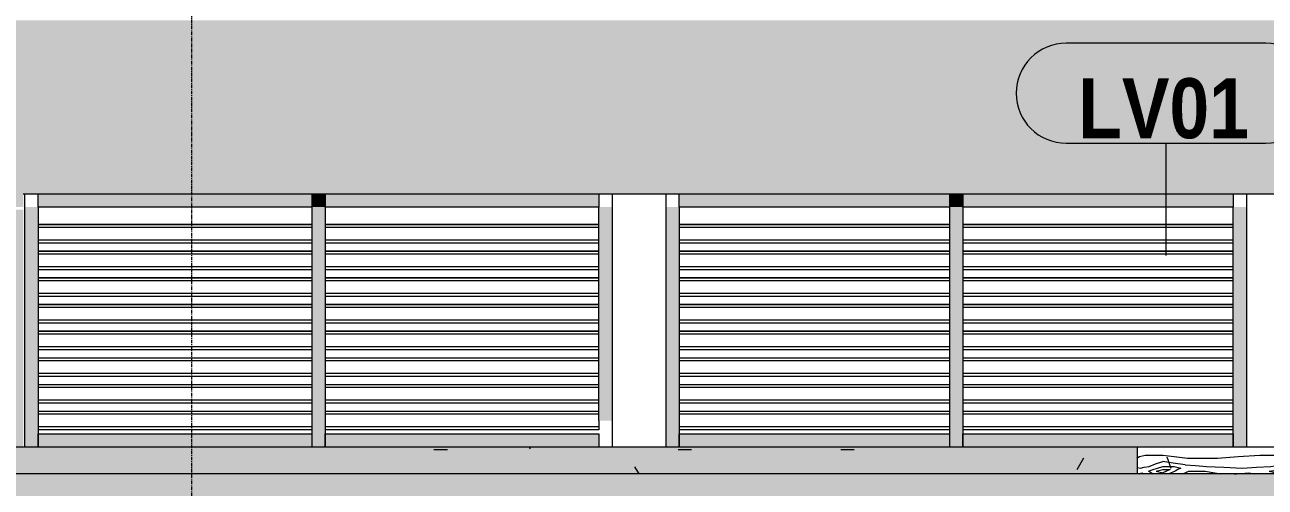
# Model space of a CAD drawing. Header units: millimetres. Extents: x 9199 to 175431, y -4466 to 35300.
# Drawn here: x 135976 to 140621, y 450 to 2183 of the extents above; entities that cross this region are included whole.
import ezdxf

# ---------------------------------------------------------------- set-up
doc = ezdxf.new("R2010")
doc.units = ezdxf.units.MM
doc.linetypes.add('Grid Line', pattern=[22.225, 12.7, -3.175, 3.175, -3.175])
for name, color, linetype, lineweight in [('0-2', 250, 'Continuous', 5), ('A-DETL-GENF-2', 9, 'Continuous', 9), ('A-DETL-THIN', 151, 'Continuous', 9), ('A-GLAZ-CWMG', 51, 'Continuous', 9), ('A-WALL', 113, 'Continuous', 9), ('A-WALL-IDEN', 211, 'Continuous', 9), ('A-WALL-PATT', 111, 'Continuous', 9), ('A-WALL-PATT-2', 111, 'Continuous', 5), ('S-COLS', 52, 'Continuous', 9), ('S-COLS-1', 7, 'Continuous', 9), ('S-GRID-1', 1, 'Grid Line', 9)]:
    doc.layers.add(name, color=color, linetype=linetype, lineweight=lineweight)
doc.styles.add('Arial_B', font='arialbd.ttf', dxfattribs={"width": 0.85, "height": 225})

# ---------------------------------------------------------------- blocks, each defined once
blk = doc.blocks.new('NCV_TKTC_KET CAU_rvt-2-TKCS_MẶT ĐỨNG HƯỚNG TÂY')
at = {"layer": 'S-COLS-1'}
for p, q in [((-45161.9, 600), (-45161.9, 1550)), ((-40586.9, 1550), (-40586.9, 600))]:
    blk.add_line(p, q, dxfattribs=at)
blk = doc.blocks.new('Rectangular Mullion - 50 x 100mm-3797135-TKCS_MẶT ĐỨNG HƯỚNG TÂY')
at = {"layer": 'A-GLAZ-CWMG'}
blk.add_hatch(color=256, dxfattribs=at).paths.add_polyline_path([(-45111.9, 1500), (-44086.9, 1500), (-44086.9, 1550), (-45111.9, 1550)])
for p, q in [((-45111.9, 1500), (-45111.9, 1550)), ((-44086.9, 1550), (-44086.9, 1500)), ((-44086.9, 1500), (-45111.9, 1500))]:
    blk.add_line(p, q, dxfattribs=at)
blk = doc.blocks.new('Rectangular Mullion - 50 x 100mm-3797114-TKCS_MẶT ĐỨNG HƯỚNG TÂY')
at = {"layer": 'A-GLAZ-CWMG'}
blk.add_hatch(color=256, dxfattribs=at).paths.add_polyline_path([(-40636.9, 1500), (-40636.9, 1550), (-41649.4, 1550), (-41649.4, 1500)])
for p, q in [((-41649.4, 1500), (-41649.4, 1550)), ((-40636.9, 1550), (-40636.9, 1500)), ((-40636.9, 1500), (-41649.4, 1500))]:
    blk.add_line(p, q, dxfattribs=at)
blk = doc.blocks.new('Rectangular Mullion - 50 x 100mm-3797115-TKCS_MẶT ĐỨNG HƯỚNG TÂY')
at = {"layer": 'A-GLAZ-CWMG'}
blk.add_hatch(color=256, dxfattribs=at).paths.add_polyline_path([(-40941.2, 600), (-40636.9, 600), (-40636.9, 650), (-41649.4, 650), (-41649.4, 600), (-40971.6, 600)])
for p, q in [((-41649.4, 600), (-41649.4, 650)), ((-41649.4, 650), (-40636.9, 650)), ((-40636.9, 650), (-40636.9, 600))]:
    blk.add_line(p, q, dxfattribs=at)
blk = doc.blocks.new('Rectangular Mullion - 50 x 100mm-3797136-TKCS_MẶT ĐỨNG HƯỚNG TÂY')
at = {"layer": 'A-GLAZ-CWMG'}
blk.add_hatch(color=256, dxfattribs=at).paths.add_polyline_path([(-44781.9, 600), (-44086.9, 600), (-44086.9, 650), (-45111.9, 650), (-45111.9, 600)])
for p, q in [((-45111.9, 600), (-45111.9, 650)), ((-45111.9, 650), (-44086.9, 650)), ((-44086.9, 650), (-44086.9, 600))]:
    blk.add_line(p, q, dxfattribs=at)
blk = doc.blocks.new('Rectangular Mullion - 50 x 100mm-V168-TKCS_MẶT ĐỨNG HƯỚNG TÂY')
at = {"layer": 'A-GLAZ-CWMG'}
blk.add_hatch(color=256, dxfattribs=at).paths.add_polyline_path([(-21335.3, 600), (-21335.3, 700), (-21385.3, 700), (-21385.3, 600)])
blk.add_line((-21335.3, 700), (-21335.3, 600), dxfattribs=at)
blk = doc.blocks.new('Rectangular Mullion - 50 x 100mm-V169-TKCS_MẶT ĐỨNG HƯỚNG TÂY')
at = {"layer": 'A-GLAZ-CWMG'}
blk.add_hatch(color=256, dxfattribs=at).paths.add_polyline_path([(-21335.3, 700), (-21335.3, 800), (-21385.3, 800), (-21385.3, 700)])
blk.add_line((-21335.3, 800), (-21335.3, 700), dxfattribs=at)
blk = doc.blocks.new('Rectangular Mullion - 50 x 100mm-2333211-TKCS_MẶT ĐỨNG HƯỚNG TÂY')
at = {"layer": 'A-GLAZ-CWMG'}
blk.add_hatch(color=256, dxfattribs=at).paths.add_polyline_path([(-40586.9, 600), (-40586.9, 700), (-40636.9, 700), (-40636.9, 600)])
blk.add_line((-40636.9, 600), (-40636.9, 700), dxfattribs=at)
blk = doc.blocks.new('Rectangular Mullion - 50 x 100mm-2333212-TKCS_MẶT ĐỨNG HƯỚNG TÂY')
at = {"layer": 'A-GLAZ-CWMG'}
blk.add_hatch(color=256, dxfattribs=at).paths.add_polyline_path([(-17604.9, 700), (-17586.9, 700), (-17586.9, 800), (-17636.9, 800), (-17636.9, 700)])
blk.add_line((-17636.9, 700), (-17636.9, 800), dxfattribs=at)
blk = doc.blocks.new('Rectangular Mullion - MULLION LA SACH-3797116-TKCS_MẶT ĐỨNG HƯỚNG TÂY')
at = {"layer": 'A-GLAZ-CWMG'}
for p, q in [((-40636.9, 734.3), (-41649.4, 734.3)), ((-40636.9, 733.3), (-41649.4, 733.3)), ((-40636.9, 733.2), (-41649.4, 733.2)), ((-40636.9, 723.5), (-41649.4, 723.5)), ((-40636.9, 676.5), (-41649.4, 676.5)), ((-40636.9, 665), (-41649.4, 665)), ((-40636.9, 664.8), (-41649.4, 664.8))]:
    blk.add_line(p, q, dxfattribs=at)
blk = doc.blocks.new('Rectangular Mullion - MULLION LA SACH-3797137-TKCS_MẶT ĐỨNG HƯỚNG TÂY')
at = {"layer": 'A-GLAZ-CWMG'}
for p, q in [((-44086.9, 734.3), (-45111.9, 734.3)), ((-44086.9, 733.3), (-45111.9, 733.3)), ((-44086.9, 733.2), (-45111.9, 733.2)), ((-44086.9, 723.5), (-45111.9, 723.5)), ((-44086.9, 676.5), (-45111.9, 676.5)), ((-44086.9, 665), (-45111.9, 665)), ((-44086.9, 664.8), (-45111.9, 664.8))]:
    blk.add_line(p, q, dxfattribs=at)
blk = doc.blocks.new('Rectangular Mullion - 50 x 100mm-V171-TKCS_MẶT ĐỨNG HƯỚNG TÂY')
at = {"layer": 'A-GLAZ-CWMG'}
blk.add_hatch(color=256, dxfattribs=at).paths.add_polyline_path([(-18511.5, 600), (-18511.5, 700), (-18561.5, 700), (-18561.5, 600)])
for p, q in [((-18561.5, 700), (-18561.5, 600)), ((-18511.5, 700), (-18511.5, 600))]:
    blk.add_line(p, q, dxfattribs=at)
blk = doc.blocks.new('Rectangular Mullion - 50 x 100mm-2333205-TKCS_MẶT ĐỨNG HƯỚNG TÂY')
at = {"layer": 'A-GLAZ-CWMG'}
blk.add_hatch(color=256, dxfattribs=at).paths.add_polyline_path([(-13113.2, 2100), (-13113.2, 2200), (-13163.2, 2200), (-13163.2, 2100)])
for p, q in [((-13163.2, 2200), (-13163.2, 2100)), ((-13113.2, 2200), (-13113.2, 2100))]:
    blk.add_line(p, q, dxfattribs=at)
blk = doc.blocks.new('Rectangular Mullion - 50 x 100mm-3082126-TKCS_MẶT ĐỨNG HƯỚNG TÂY')
at = {"layer": 'A-GLAZ-CWMG'}
blk.add_hatch(color=256, dxfattribs=at).paths.add_polyline_path([(-20460.7, 1500), (-20410.7, 1500), (-20410.7, 1550), (-20460.7, 1550)])
for p, q in [((-20460.7, 1550), (-20460.7, 1500)), ((-20410.7, 1550), (-20410.7, 1500))]:
    blk.add_line(p, q, dxfattribs=at)
blk = doc.blocks.new('FP_197-TKCS_MẶT ĐỨNG HƯỚNG TÂY')
at = {"layer": 'A-WALL'}
blk.add_line((-40996.3, 600), (-40996.3, 500), dxfattribs=at)
at = {"layer": 'A-WALL-PATT'}
for p, q in [((-40997.5, 558.5), (-40988, 564.6)), ((-40988, 564.6), (-40966.7, 570.7)), ((-40966.7, 570.7), (-40938.1, 570.7)), ((-40938.1, 570.7), (-40900.9, 570.7)), ((-40900.9, 570.7), (-40857.6, 564.6)), ((-40879.6, 548.7), (-40884.5, 563.2)), ((-40857.6, 564.6), (-40807.6, 558.5)), ((-40807.6, 558.5), (-40753.9, 558.5)), ((-40753.9, 558.5), (-40695.4, 558.5)), ((-40695.4, 558.5), (-40618.8, 564.6)), ((-40618.8, 564.6), (-40537.6, 570.7)), ((-40537.6, 570.7), (-40462.6, 570.7)), ((-40462.6, 570.7), (-40386.3, 570.7)), ((-40994.7, 524.5), (-40984.4, 521.9)), ((-40984.4, 521.9), (-40970.5, 525)), ((-40970.5, 525), (-40951.8, 528)), ((-40954.1, 509.7), (-40936.8, 515.8)), ((-40951.8, 528), (-40928.5, 537.2)), ((-40936.8, 515.8), (-40919.8, 521.9)), ((-40928.5, 537.2), (-40900.9, 546.3)), ((-40925.7, 509.7), (-40900.9, 515.8)), ((-40919.8, 521.9), (-40900.9, 528)), ((-40861.5, 540.2), (-40900.9, 546.3)), ((-40900.9, 528), (-40857.6, 528)), ((-40900.9, 515.8), (-40872.8, 515.8)), ((-40872.8, 515.8), (-40887.3, 509.7)), ((-40874.6, 534.2), (-40879.6, 548.7)), ((-40869.5, 519.7), (-40874.6, 534.2)), ((-40816.3, 534.1), (-40861.5, 540.2)), ((-40857.6, 528), (-40833.4, 521.9)), ((-40843.7, 515.8), (-40853.7, 509.7)), ((-40833.4, 521.9), (-40843.7, 515.8)), ((-40816.3, 534.1), (-40777.9, 531.1)), ((-40777.9, 531.1), (-40736.6, 528)), ((-40736.6, 528), (-40671.4, 525)), ((-40671.4, 525), (-40601.7, 521.9)), ((-40601.7, 521.9), (-40549.4, 525)), ((-40549.4, 525), (-40495.8, 528)), ((-40501.8, 509.7), (-40459.5, 515.8)), ((-40495.8, 528), (-40441.3, 537.2)), ((-40459.5, 515.8), (-40423, 521.9)), ((-40441.3, 537.2), (-40386.3, 546.3)), ((-40435.2, 509.7), (-40386.3, 515.8)), ((-40423, 521.9), (-40386.3, 528)), ((-40989.1, 500.6), (-40978.8, 503.6)), ((-40978.8, 503.6), (-40972.2, 500)), ((-40954.1, 509.7), (-40943.3, 503.6)), ((-40943.3, 503.6), (-40936.2, 500)), ((-40925.7, 509.7), (-40900.9, 503.6)), ((-40887.3, 509.7), (-40900.9, 503.6)), ((-40853.7, 509.7), (-40878.3, 500.6)), ((-40827.4, 500), (-40823.5, 501.6)), ((-40823.5, 501.6), (-40803.1, 509.7)), ((-40803.1, 509.7), (-40741.6, 509.7)), ((-40741.6, 509.7), (-40705.9, 503.6)), ((-40705.9, 503.6), (-40683.7, 500)), ((-40632.9, 500), (-40624.4, 500.6)), ((-40624.4, 500.6), (-40578.7, 503.6)), ((-40578.6, 503.6), (-40555.9, 500)), ((-40501.8, 509.7), (-40474.7, 503.6)), ((-40474.7, 503.6), (-40458.4, 500)), ((-40435.2, 509.7), (-40386.3, 503.6))]:
    blk.add_line(p, q, dxfattribs=at)
blk = doc.blocks.new('Rectangular Mullion - MULLION LA SACH-V237-TKCS_MẶT ĐỨNG HƯỚNG TÂY')
at = {"layer": 'A-GLAZ-CWMG'}
for p, q in [((-43011.9, 734.3), (-44036.9, 734.3)), ((-43011.9, 733.3), (-44036.9, 733.3)), ((-43011.9, 733.2), (-44036.9, 733.2)), ((-43011.9, 723.5), (-44036.9, 723.5)), ((-43011.9, 700), (-43011.9, 676.5)), ((-43011.9, 676.5), (-44036.9, 676.5)), ((-43011.9, 665), (-44036.9, 665)), ((-43011.9, 664.8), (-44036.9, 664.8)), ((-43011.9, 676.5), (-43011.9, 665)), ((-43011.9, 665), (-43011.9, 664.8))]:
    blk.add_line(p, q, dxfattribs=at)
blk = doc.blocks.new('CTL_WALL TAG NO MARK - 10-2062273-TKCS_MẶT ĐỨNG HƯỚNG TÂY')
at = {"layer": 'A-WALL-IDEN'}
for p, q in [((-15159.4, 30418.1), (-15907, 30418.1)), ((-15907, 30043.1), (-15159.4, 30043.1))]:
    blk.add_line(p, q, dxfattribs=at)
for centre, start, end in [((-15907, 30230.6), 90, 270), ((-15159.4, 30230.6), 270, 90)]:
    blk.add_arc(centre, 187.5, start, end, dxfattribs=at)

msp = doc.modelspace()

# ---------------------------------------------------------------- hatches: boundary and pattern name
at = {"layer": 'A-DETL-GENF-2'}
h = msp.add_hatch(dxfattribs=at)
h.set_pattern_fill('FP_33', color=256, style=0, pattern_type=2)
h.set_pattern_definition([(0, (129582.6, 1200), (725.805, 725.805), [725.805, -725.805]), (0, (129582.6, 1472.2), (725.805, 725.805), [725.805, -725.805]), (0, (129582.6, 1744.35), (725.805, 725.805), [725.805, -725.805]), (90, (129673.3, 1835.1), (-725.805, 725.805), [725.805, -725.805]), (90, (129945.5, 1835.1), (-725.805, 725.805), [725.805, -725.805]), (90, (130217.7, 1835.1), (-725.805, 725.805), [725.805, -725.805])])
h.paths.add_polyline_path([(100378.3, -955.5), (168101.5, -955.5), (168101.5, 500), (100378.3, 500), (100378.3, -407.6)])
at = {"layer": 'A-WALL-PATT'}
h = msp.add_hatch(dxfattribs=at)
h.set_pattern_fill('FP_27', color=256, style=0, pattern_type=2)
h.set_pattern_definition([(0, (129582.6, 1200), (1219.2, 304.8), [50.29, -864.11, 50.29, -864.11, -4876.8]), (0, (129582.6, 1200), (1219.2, 304.8), [-1828.8, 50.292, -1778.508, 50.292, -864.108, -2133.6]), (0, (129582.6, 1200), (1219.2, 304.8), [-4572, 50.29, -559.31, 50.29, -1473.71]), (120, (130039.8, 1352.4), (-873.5645, 903.458), [50.29, -864.11, 50.29, -5740.91]), (120, (130039.8, 1352.4), (-873.5645, 903.458), [-964.69, -864.11, 50.29, -1778.51, -3048]), (120, (130039.8, 1352.4), (-873.5645, 903.458), [-3657.6, 50.29, -864.11, 50.29, -2083.31]), (120, (130039.8, 1352.4), (-873.5645, 903.458), [-4622.29, -559.31, 50.29, -1473.71]), (240, (130192.2, 1962), (-345.6355, -1208.258), [50.29, -864.11, 50.29, -5740.91]), (240, (130192.2, 1962), (-345.6355, -1208.258), [-964.69, -864.11, 50.29, -1778.51, -3048]), (240, (130192.2, 1962), (-345.6355, -1208.258), [-3657.6, 50.29, -864.11, 50.29, -2083.31]), (240, (130192.2, 1962), (-345.6355, -1208.258), [-4622.29, -559.31, 50.29, -1473.71])])
h.paths.add_polyline_path([(130007.2, 500), (140141.8, 500), (140141.8, 600), (119661.8, 600), (119661.8, 500), (128949, 500)])
h = msp.add_hatch(dxfattribs=at)
h.set_pattern_fill('FP_29', color=256, style=0, pattern_type=2)
h.set_pattern_definition([(349.695, (140390.804, 869.39), (3657.59817, -609.61005), [68.155, -6747.38]), (0, (140457.86, 857.2), (609.6, 609.6), [67.056, -542.544]), (18.435, (140524.92, 857.2), (1219.1992, 609.6016), [57.832, -1869.893]), (172.875, (140579.78, 875.49), (4267.1994, -609.59911), [49.148, -4865.604]), (174.806, (140531.01, 881.584), (6096.00395, -609.55472), [67.333, -6665.92]), (194.036, (140463.96, 887.68), (-1828.8022, -609.5924), [75.403, -2438.042]), (9.462, (140439.57, 869.39), (3048.00504, 609.5835), [37.081, -3670.971]), (353.66, (140476.15, 875.49), (-4876.8008, 609.58348), [55.202, -5464.96]), (185.711, (140531.01, 869.39), (-5486.39511, -609.63944), [61.264, -6065.139]), (168.69, (140470.05, 863.3), (2438.4, -609.6026), [31.084, -3077.279]), (354.806, (140335.94, 863.296), (-6096.00395, 609.55472), [67.333, -6665.92]), (348.69, (140403, 857.2), (-2438.4, 609.6026), [62.167, -3046.194]), (0, (140463.96, 845), (609.6, 609.6), [73.152, -536.448]), (20.556, (140537.11, 845.01), (3048.0001, 1219.19697), [52.084, -5156.34]), (3.814, (140585.876, 863.296), (8534.401155, 609.58889), [91.643, -9072.654]), (354.806, (140677.316, 869.39), (-6096.00395, 609.55472), [67.333, -6665.92]), (0, (140744.4, 863.3), (609.6, 609.6), [67.056, -542.544]), (5.194, (140201.83, 863.296), (6096.00395, 609.55472), [67.333, -6665.92]), (354.806, (140268.884, 869.39), (-6096.00395, 609.55472), [67.333, -6665.92]), (0, (140201.8, 875.5), (609.6, 609.6), [36.576, -573.024]), (5.194, (140238.404, 875.49), (6096.00395, 609.55472), [67.333, -6665.92]), (0, (140305.46, 881.6), (609.6, 609.6), [60.96, -548.64]), (10.305, (140366.42, 881.584), (-3657.59817, -609.61005), [68.155, -6747.38]), (5.194, (140433.476, 893.776), (6096.00395, 609.55472), [67.333, -6665.92]), (354.806, (140500.53, 899.87), (-6096.00395, 609.55472), [67.333, -6665.92]), (354.806, (140567.59, 893.776), (-6096.00395, 609.55472), [67.333, -6665.92]), (351.87, (140634.644, 887.68), (-3657.60043, 609.5929), [86.21, -4224.312]), (0, (140720, 875.5), (609.6, 609.6), [91.44, -518.16]), (347.471, (140695.604, 509.73), (3047.99888, -609.61085), [56.202, -5564.033]), (354.289, (140750.47, 497.536), (-5486.39511, 609.63944), [61.264, -6065.139]), (8.13, (140695.604, 509.73), (3657.60043, 609.5929), [43.105, -4267.418]), (9.462, (140738.28, 515.82), (3048.00504, 609.5835), [74.161, -3633.892]), (0, (140201.8, 528), (609.6, 609.6), [73.152, -536.448]), (350.538, (140274.98, 528.02), (-3048.00504, 609.5835), [37.081, -3670.971]), (201.801, (140311.56, 521.92), (1828.80447, 609.58684), [32.828, -3249.968]), (192.995, (140281.076, 509.73), (5486.39314, 1219.23746), [81.331, -8051.747]), (352.875, (140762.66, 509.73), (-4267.1994, 609.59911), [49.148, -4865.604]), (7.125, (140762.66, 509.73), (4267.1994, 609.59911), [49.148, -4865.604]), (0, (140201.8, 515.8), (609.6, 609.6), [48.768, -560.832]), (194.036, (140250.6, 515.82), (-1828.8022, -609.5924), [50.269, -2463.177]), (356.633, (140335.94, 534.112), (-9753.59439, 609.691875), [103.811, -10277.302]), (357.709, (140439.572, 528.016), (-14630.396648, 609.69909), [152.522, -15099.665]), (3.18, (140591.972, 521.92), (10363.19831, 609.63121), [109.897, -10879.823]), (9.462, (140701.7, 528.02), (3048.00504, 609.5835), [111.242, -3596.81]), (10.305, (140201.83, 473.15), (-3657.59817, -609.61005), [68.155, -6747.38]), (15.945, (140268.884, 485.34), (-2438.40422, -609.58315), [88.759, -4349.196]), (0, (140354.2, 509.7), (609.6, 609.6), [79.248, -530.352]), (351.87, (140433.48, 509.73), (-3657.60043, 609.5929), [86.21, -4224.312]), (3.576, (140518.82, 497.536), (9144.002965, 609.546796), [97.726, -9674.906]), (351.254, (140616.356, 503.63), (4267.20096, -609.58783), [80.18, -7937.856]), (345.964, (140695.6, 491.44), (-1828.8022, 609.5924), [75.403, -2438.042]), (0, (140768.76, 473.15), (609.6, 609.6), [42.672, -566.928]), (174.806, (140335.94, 534.11), (6096.00395, -609.55472), [134.665, -6598.587]), (355.236, (140201.83, 570.69), (-6705.59647, 609.64143), [146.811, -7193.745]), (0, (140348.13, 558.5), (609.6, 609.6), [140.208, -469.392]), (4.086, (140488.34, 558.496), (7924.79503, 609.65274), [171.123, -8385.02]), (0, (140659, 570.7), (609.6, 609.6), [152.4, -457.2]), (7.125, (140201.83, 442.67), (4267.1994, 609.59911), [147.443, -4767.311]), (6.34, (140348.13, 460.96), (4876.8008, 609.58348), [110.403, -5409.758]), (357.51, (140457.86, 473.152), (-13411.196973, 609.70439), [140.34, -13893.706]), (353.48, (140598.068, 467.056), (-15849.59217, 1828.855172), [214.749, -21260.135]), (3.013, (140201.83, 838.912), (10972.79715, 609.6408), [115.984, -11482.446]), (351.87, (140317.65, 845.01), (-3657.60043, 609.5929), [129.316, -4181.208]), (357.614, (140445.668, 826.72), (-14020.799432, 609.613717), [146.431, -14496.664]), (10.62, (140591.972, 820.624), (-6705.592456, -1219.239726), [99.236, -9824.334]), (0, (140689.5, 838.9), (609.6, 609.6), [121.92, -487.68]), (356.82, (140201.83, 912.064), (-10363.19831, 609.63121), [109.897, -10879.823]), (6.009, (140311.556, 905.968), (-6095.99899, -609.599175), [116.464, -11529.929]), (6.71, (140427.38, 918.16), (-5486.397345, -609.61573), [104.346, -10330.325]), (354.289, (140531.01, 930.35), (-5486.39511, 609.63944), [122.528, -6003.877]), (347.905, (140652.932, 918.16), (-5486.39487, 1219.22295), [87.281, -8640.862]), (9.462, (140738.28, 899.87), (3048.00504, 609.5835), [74.161, -3633.892]), (3.814, (140201.83, 796.24), (8534.401155, 609.58889), [91.643, -9072.654]), (347.196, (140293.268, 802.336), (-7924.80896, 1828.76326), [137.532, -13615.67]), (0, (140427.4, 771.86), (609.6, 609.6), [152.4, -457.2]), (5.44, (140579.78, 771.856), (-6705.60249, -609.560852), [128.595, -12730.932]), (6.71, (140707.796, 784.048), (-5486.397345, -609.61573), [104.346, -10330.325]), (0, (140201.8, 954.74), (609.6, 609.6), [103.632, -505.968]), (8.13, (140305.46, 954.74), (3657.60043, 609.5929), [172.421, -4138.102]), (357.614, (140476.148, 979.12), (-14020.799432, 609.613717), [146.431, -14496.664]), (354.472, (140622.452, 973.024), (12801.591011, -1219.302898), [189.859, -18796.025]), (6.843, (140201.828, 400), (-10363.195037, -1219.241277), [153.494, -15195.842]), (0, (140354.2, 418.3), (609.6, 609.6), [170.688, -438.912]), (356.348, (140524.916, 418.288), (-18897.604963, 1219.1266646), [287.095, -28422.422]), (0, (140201.8, 613.36), (609.6, 609.6), [146.304, -463.296]), (4.764, (140348.13, 613.36), (6705.59647, 609.64143), [146.811, -7193.745]), (358.152, (140494.436, 625.552), (-18287.996238, 609.724117), [189.074, -18718.355]), (357.274, (140683.412, 619.456), (-12192.004244, 609.534153), [128.161, -12687.945]), (354.806, (140201.83, 710.896), (-6096.00395, 609.55472), [134.665, -6598.587]), (0, (140335.94, 698.7), (609.6, 609.6), [195.072, -414.528]), (1.909, (140531.012, 698.704), (17678.401049, 609.553228), [182.982, -18115.176]), (3.576, (140713.892, 704.8), (9144.002965, 609.546796), [97.726, -9674.906])])
h.paths.add_polyline_path([(130007.2, 500), (140141.8, 500), (140141.8, 600), (119661.8, 600), (119661.8, 500), (128949, 500)])
at = {"layer": 'A-WALL-PATT-2'}
h = msp.add_hatch(color=256, dxfattribs=at)
h.paths.add_polyline_path([(135970.2, 600), (135970.2, 1490), (135623.6, 1490), (135623.6, 600)])
h.paths.add_polyline_path([(135970.2, 1500), (135970.2, 1550), (140689.7, 1550), (140689.7, 2200), (132490.2, 2199.1), (132490.2, 1550), (135623.6, 1550), (135623.6, 1500)])

# ---------------------------------------------------------------- linework, layer by layer
at = {"layer": 'A-DETL-THIN'}
msp.add_line((168101.5, 500), (100378.3, 500), dxfattribs=at)
at = {"layer": 'A-WALL'}
for p, q in [((135970.2, 1550), (140689.7, 1550)), ((140751.8, 600), (101791.2, 600))]:
    msp.add_line(p, q, dxfattribs=at)
at = {"layer": 'A-WALL-IDEN'}
msp.add_line((140249.9, 1318.6), (140249.9, 1739.4), dxfattribs=at)
at = {"layer": 'S-COLS'}
for p, q in [((138176.2, 1550), (138176.2, 600)), ((138376.2, 1550), (138376.2, 600))]:
    msp.add_line(p, q, dxfattribs=at)
at = {"layer": 'S-GRID-1'}
for p, q in [((136601.2, 634.2), (136601.2, 30542.5)), ((136601.2, -3115.8), (136601.2, 634.2))]:
    msp.add_line(p, q, dxfattribs=at)

# ---------------------------------------------------------------- block references
at = {"layer": '0-2'}
msp.add_blockref('NCV_TKTC_KET CAU_rvt-2-TKCS_MẶT ĐỨNG HƯỚNG TÂY', (181138.2, 0), dxfattribs=at)
at = {"layer": 'A-GLAZ-CWMG'}
for name, p in [('Rectangular Mullion - 50 x 100mm-3797135-TKCS_MẶT ĐỨNG HƯỚNG TÂY', (181138.2, 0)), ('Rectangular Mullion - 50 x 100mm-3082126-TKCS_MẶT ĐỨNG HƯỚNG TÂY', (157511.9, 0)), ('Rectangular Mullion - 50 x 100mm-3797135-TKCS_MẶT ĐỨNG HƯỚNG TÂY', (182213.2, 0)), ('Rectangular Mullion - 50 x 100mm-3797114-TKCS_MẶT ĐỨNG HƯỚNG TÂY', (180075.7, 0)), ('Rectangular Mullion - 50 x 100mm-3082126-TKCS_MẶT ĐỨNG HƯỚNG TÂY', (159899.4, 0)), ('Rectangular Mullion - 50 x 100mm-3797114-TKCS_MẶT ĐỨNG HƯỚNG TÂY', (181138.2, 0)), ('Rectangular Mullion - 50 x 100mm-V169-TKCS_MẶT ĐỨNG HƯỚNG TÂY', (157361.5, 700)), ('Rectangular Mullion - 50 x 100mm-2333205-TKCS_MẶT ĐỨNG HƯỚNG TÂY', (150214.5, -700)), ('Rectangular Mullion - 50 x 100mm-2333212-TKCS_MẶT ĐỨNG HƯỚNG TÂY', (155763.2, 700)), ('Rectangular Mullion - 50 x 100mm-V169-TKCS_MẶT ĐỨNG HƯỚNG TÂY', (159761.5, 700)), ('Rectangular Mullion - 50 x 100mm-2333205-TKCS_MẶT ĐỨNG HƯỚNG TÂY', (152602, -700)), ('Rectangular Mullion - 50 x 100mm-2333212-TKCS_MẶT ĐỨNG HƯỚNG TÂY', (158138.2, 700)), ('Rectangular Mullion - 50 x 100mm-V169-TKCS_MẶT ĐỨNG HƯỚNG TÂY', (157361.5, 600)), ('Rectangular Mullion - MULLION LA SACH-3797137-TKCS_MẶT ĐỨNG HƯỚNG TÂY', (181138.2, 700)), ('Rectangular Mullion - 50 x 100mm-2333205-TKCS_MẶT ĐỨNG HƯỚNG TÂY', (150214.5, -800)), ('Rectangular Mullion - MULLION LA SACH-3797137-TKCS_MẶT ĐỨNG HƯỚNG TÂY', (182213.2, 700)), ('Rectangular Mullion - 50 x 100mm-2333212-TKCS_MẶT ĐỨNG HƯỚNG TÂY', (155763.2, 600)), ('Rectangular Mullion - 50 x 100mm-V169-TKCS_MẶT ĐỨNG HƯỚNG TÂY', (159761.5, 600)), ('Rectangular Mullion - MULLION LA SACH-3797116-TKCS_MẶT ĐỨNG HƯỚNG TÂY', (180075.7, 700)), ('Rectangular Mullion - 50 x 100mm-2333205-TKCS_MẶT ĐỨNG HƯỚNG TÂY', (152602, -800)), ('Rectangular Mullion - MULLION LA SACH-3797116-TKCS_MẶT ĐỨNG HƯỚNG TÂY', (181138.2, 700)), ('Rectangular Mullion - 50 x 100mm-2333212-TKCS_MẶT ĐỨNG HƯỚNG TÂY', (158138.2, 600)), ('Rectangular Mullion - MULLION LA SACH-3797137-TKCS_MẶT ĐỨNG HƯỚNG TÂY', (181138.2, 600)), ('Rectangular Mullion - MULLION LA SACH-3797137-TKCS_MẶT ĐỨNG HƯỚNG TÂY', (182213.2, 600)), ('Rectangular Mullion - MULLION LA SACH-3797116-TKCS_MẶT ĐỨNG HƯỚNG TÂY', (180075.7, 600)), ('Rectangular Mullion - MULLION LA SACH-3797116-TKCS_MẶT ĐỨNG HƯỚNG TÂY', (181138.2, 600)), ('Rectangular Mullion - 50 x 100mm-V169-TKCS_MẶT ĐỨNG HƯỚNG TÂY', (157361.5, 500)), ('Rectangular Mullion - 50 x 100mm-2333205-TKCS_MẶT ĐỨNG HƯỚNG TÂY', (150214.5, -900)), ('Rectangular Mullion - 50 x 100mm-2333212-TKCS_MẶT ĐỨNG HƯỚNG TÂY', (155763.2, 500)), ('Rectangular Mullion - 50 x 100mm-V169-TKCS_MẶT ĐỨNG HƯỚNG TÂY', (159761.5, 500)), ('Rectangular Mullion - 50 x 100mm-2333205-TKCS_MẶT ĐỨNG HƯỚNG TÂY', (152602, -900)), ('Rectangular Mullion - 50 x 100mm-2333212-TKCS_MẶT ĐỨNG HƯỚNG TÂY', (158138.2, 500)), ('Rectangular Mullion - MULLION LA SACH-3797137-TKCS_MẶT ĐỨNG HƯỚNG TÂY', (181138.2, 500)), ('Rectangular Mullion - MULLION LA SACH-3797137-TKCS_MẶT ĐỨNG HƯỚNG TÂY', (182213.2, 500)), ('Rectangular Mullion - MULLION LA SACH-3797116-TKCS_MẶT ĐỨNG HƯỚNG TÂY', (180075.7, 500)), ('Rectangular Mullion - MULLION LA SACH-3797116-TKCS_MẶT ĐỨNG HƯỚNG TÂY', (181138.2, 500)), ('Rectangular Mullion - 50 x 100mm-V169-TKCS_MẶT ĐỨNG HƯỚNG TÂY', (157361.5, 400)), ('Rectangular Mullion - 50 x 100mm-2333205-TKCS_MẶT ĐỨNG HƯỚNG TÂY', (150214.5, -1000)), ('Rectangular Mullion - 50 x 100mm-2333212-TKCS_MẶT ĐỨNG HƯỚNG TÂY', (155763.2, 400)), ('Rectangular Mullion - 50 x 100mm-V169-TKCS_MẶT ĐỨNG HƯỚNG TÂY', (159761.5, 400)), ('Rectangular Mullion - 50 x 100mm-2333205-TKCS_MẶT ĐỨNG HƯỚNG TÂY', (152602, -1000)), ('Rectangular Mullion - 50 x 100mm-2333212-TKCS_MẶT ĐỨNG HƯỚNG TÂY', (158138.2, 400)), ('Rectangular Mullion - MULLION LA SACH-3797137-TKCS_MẶT ĐỨNG HƯỚNG TÂY', (181138.2, 400)), ('Rectangular Mullion - MULLION LA SACH-3797137-TKCS_MẶT ĐỨNG HƯỚNG TÂY', (182213.2, 400)), ('Rectangular Mullion - MULLION LA SACH-3797116-TKCS_MẶT ĐỨNG HƯỚNG TÂY', (180075.7, 400)), ('Rectangular Mullion - MULLION LA SACH-3797116-TKCS_MẶT ĐỨNG HƯỚNG TÂY', (181138.2, 400)), ('Rectangular Mullion - 50 x 100mm-V169-TKCS_MẶT ĐỨNG HƯỚNG TÂY', (157361.5, 300)), ('Rectangular Mullion - 50 x 100mm-2333205-TKCS_MẶT ĐỨNG HƯỚNG TÂY', (150214.5, -1100)), ('Rectangular Mullion - 50 x 100mm-2333212-TKCS_MẶT ĐỨNG HƯỚNG TÂY', (155763.2, 300)), ('Rectangular Mullion - 50 x 100mm-V169-TKCS_MẶT ĐỨNG HƯỚNG TÂY', (159761.5, 300)), ('Rectangular Mullion - 50 x 100mm-2333205-TKCS_MẶT ĐỨNG HƯỚNG TÂY', (152602, -1100)), ('Rectangular Mullion - 50 x 100mm-2333212-TKCS_MẶT ĐỨNG HƯỚNG TÂY', (158138.2, 300)), ('Rectangular Mullion - MULLION LA SACH-3797137-TKCS_MẶT ĐỨNG HƯỚNG TÂY', (181138.2, 300)), ('Rectangular Mullion - MULLION LA SACH-3797137-TKCS_MẶT ĐỨNG HƯỚNG TÂY', (182213.2, 300)), ('Rectangular Mullion - MULLION LA SACH-3797116-TKCS_MẶT ĐỨNG HƯỚNG TÂY', (180075.7, 300)), ('Rectangular Mullion - MULLION LA SACH-3797116-TKCS_MẶT ĐỨNG HƯỚNG TÂY', (181138.2, 300)), ('Rectangular Mullion - 50 x 100mm-V169-TKCS_MẶT ĐỨNG HƯỚNG TÂY', (157361.5, 200)), ('Rectangular Mullion - 50 x 100mm-2333205-TKCS_MẶT ĐỨNG HƯỚNG TÂY', (150214.5, -1200)), ('Rectangular Mullion - 50 x 100mm-2333212-TKCS_MẶT ĐỨNG HƯỚNG TÂY', (155763.2, 200)), ('Rectangular Mullion - 50 x 100mm-V169-TKCS_MẶT ĐỨNG HƯỚNG TÂY', (159761.5, 200)), ('Rectangular Mullion - 50 x 100mm-2333205-TKCS_MẶT ĐỨNG HƯỚNG TÂY', (152602, -1200)), ('Rectangular Mullion - 50 x 100mm-2333212-TKCS_MẶT ĐỨNG HƯỚNG TÂY', (158138.2, 200)), ('Rectangular Mullion - MULLION LA SACH-3797137-TKCS_MẶT ĐỨNG HƯỚNG TÂY', (181138.2, 200)), ('Rectangular Mullion - MULLION LA SACH-3797137-TKCS_MẶT ĐỨNG HƯỚNG TÂY', (182213.2, 200)), ('Rectangular Mullion - MULLION LA SACH-3797116-TKCS_MẶT ĐỨNG HƯỚNG TÂY', (180075.7, 200)), ('Rectangular Mullion - MULLION LA SACH-3797116-TKCS_MẶT ĐỨNG HƯỚNG TÂY', (181138.2, 200)), ('Rectangular Mullion - 50 x 100mm-V169-TKCS_MẶT ĐỨNG HƯỚNG TÂY', (157361.5, 100)), ('Rectangular Mullion - 50 x 100mm-2333205-TKCS_MẶT ĐỨNG HƯỚNG TÂY', (150214.5, -1300)), ('Rectangular Mullion - 50 x 100mm-2333212-TKCS_MẶT ĐỨNG HƯỚNG TÂY', (155763.2, 100)), ('Rectangular Mullion - 50 x 100mm-V169-TKCS_MẶT ĐỨNG HƯỚNG TÂY', (159761.5, 100)), ('Rectangular Mullion - 50 x 100mm-2333205-TKCS_MẶT ĐỨNG HƯỚNG TÂY', (152602, -1300)), ('Rectangular Mullion - 50 x 100mm-2333212-TKCS_MẶT ĐỨNG HƯỚNG TÂY', (158138.2, 100)), ('Rectangular Mullion - 50 x 100mm-V169-TKCS_MẶT ĐỨNG HƯỚNG TÂY', (157361.5, 0)), ('Rectangular Mullion - MULLION LA SACH-3797137-TKCS_MẶT ĐỨNG HƯỚNG TÂY', (181138.2, 100)), ('Rectangular Mullion - 50 x 100mm-2333205-TKCS_MẶT ĐỨNG HƯỚNG TÂY', (150214.5, -1400)), ('Rectangular Mullion - MULLION LA SACH-3797137-TKCS_MẶT ĐỨNG HƯỚNG TÂY', (182213.2, 100)), ('Rectangular Mullion - 50 x 100mm-2333212-TKCS_MẶT ĐỨNG HƯỚNG TÂY', (155763.2, 0)), ('Rectangular Mullion - 50 x 100mm-V169-TKCS_MẶT ĐỨNG HƯỚNG TÂY', (159761.5, 0)), ('Rectangular Mullion - MULLION LA SACH-3797116-TKCS_MẶT ĐỨNG HƯỚNG TÂY', (180075.7, 100)), ('Rectangular Mullion - 50 x 100mm-2333205-TKCS_MẶT ĐỨNG HƯỚNG TÂY', (152602, -1400)), ('Rectangular Mullion - MULLION LA SACH-3797116-TKCS_MẶT ĐỨNG HƯỚNG TÂY', (181138.2, 100)), ('Rectangular Mullion - 50 x 100mm-2333212-TKCS_MẶT ĐỨNG HƯỚNG TÂY', (158138.2, 0)), ('Rectangular Mullion - 50 x 100mm-V168-TKCS_MẶT ĐỨNG HƯỚNG TÂY', (157361.5, 0)), ('Rectangular Mullion - MULLION LA SACH-3797137-TKCS_MẶT ĐỨNG HƯỚNG TÂY', (181138.2, 0)), ('Rectangular Mullion - 50 x 100mm-V171-TKCS_MẶT ĐỨNG HƯỚNG TÂY', (155612.8, 0)), ('Rectangular Mullion - MULLION LA SACH-V237-TKCS_MẶT ĐỨNG HƯỚNG TÂY', (181138.2, 0)), ('Rectangular Mullion - 50 x 100mm-V168-TKCS_MẶT ĐỨNG HƯỚNG TÂY', (159761.5, 0)), ('Rectangular Mullion - MULLION LA SACH-3797116-TKCS_MẶT ĐỨNG HƯỚNG TÂY', (180075.7, 0)), ('Rectangular Mullion - 50 x 100mm-V171-TKCS_MẶT ĐỨNG HƯỚNG TÂY', (158000.3, 0)), ('Rectangular Mullion - MULLION LA SACH-3797116-TKCS_MẶT ĐỨNG HƯỚNG TÂY', (181138.2, 0)), ('Rectangular Mullion - 50 x 100mm-2333211-TKCS_MẶT ĐỨNG HƯỚNG TÂY', (181138.2, 0)), ('Rectangular Mullion - 50 x 100mm-3797136-TKCS_MẶT ĐỨNG HƯỚNG TÂY', (181138.2, 0)), ('Rectangular Mullion - 50 x 100mm-3797136-TKCS_MẶT ĐỨNG HƯỚNG TÂY', (182213.2, 0)), ('Rectangular Mullion - 50 x 100mm-3797115-TKCS_MẶT ĐỨNG HƯỚNG TÂY', (180075.7, 0)), ('Rectangular Mullion - 50 x 100mm-3797115-TKCS_MẶT ĐỨNG HƯỚNG TÂY', (181138.2, 0))]:
    msp.add_blockref(name, p, dxfattribs=at)
at = {"layer": 'A-WALL'}
msp.add_blockref('FP_197-TKCS_MẶT ĐỨNG HƯỚNG TÂY', (181138.2, 0), dxfattribs=at)
at = {"layer": 'A-WALL-IDEN'}
msp.add_blockref('CTL_WALL TAG NO MARK - 10-2062273-TKCS_MẶT ĐỨNG HƯỚNG TÂY', (155783.1, -28303.7), dxfattribs=at)

# ---------------------------------------------------------------- texts
at = {"layer": 'A-WALL-IDEN', "insert": (140240.5, 1868.8), "char_height": 225, "width": 657.9, "attachment_point": 5, "line_spacing_factor": 0.936439, "style": 'Arial_B'}
msp.add_mtext('\\pt6.37425,12.75075,19.125,25.49925,31.87575,38.25,44.62425,51.00075,57.375,63.74925,70.12575,76.5,82.87425,89.25075,95.625,101.99925,108.37575,114.75,121.12425,127.50075,133.875,140.24925,146.62575,153,159.37425,165.75075,172.125,178.49925,184.87575,191.25,197.62425,204.00075;LV01', dxfattribs=at)

doc.saveas('drawing.dxf')
